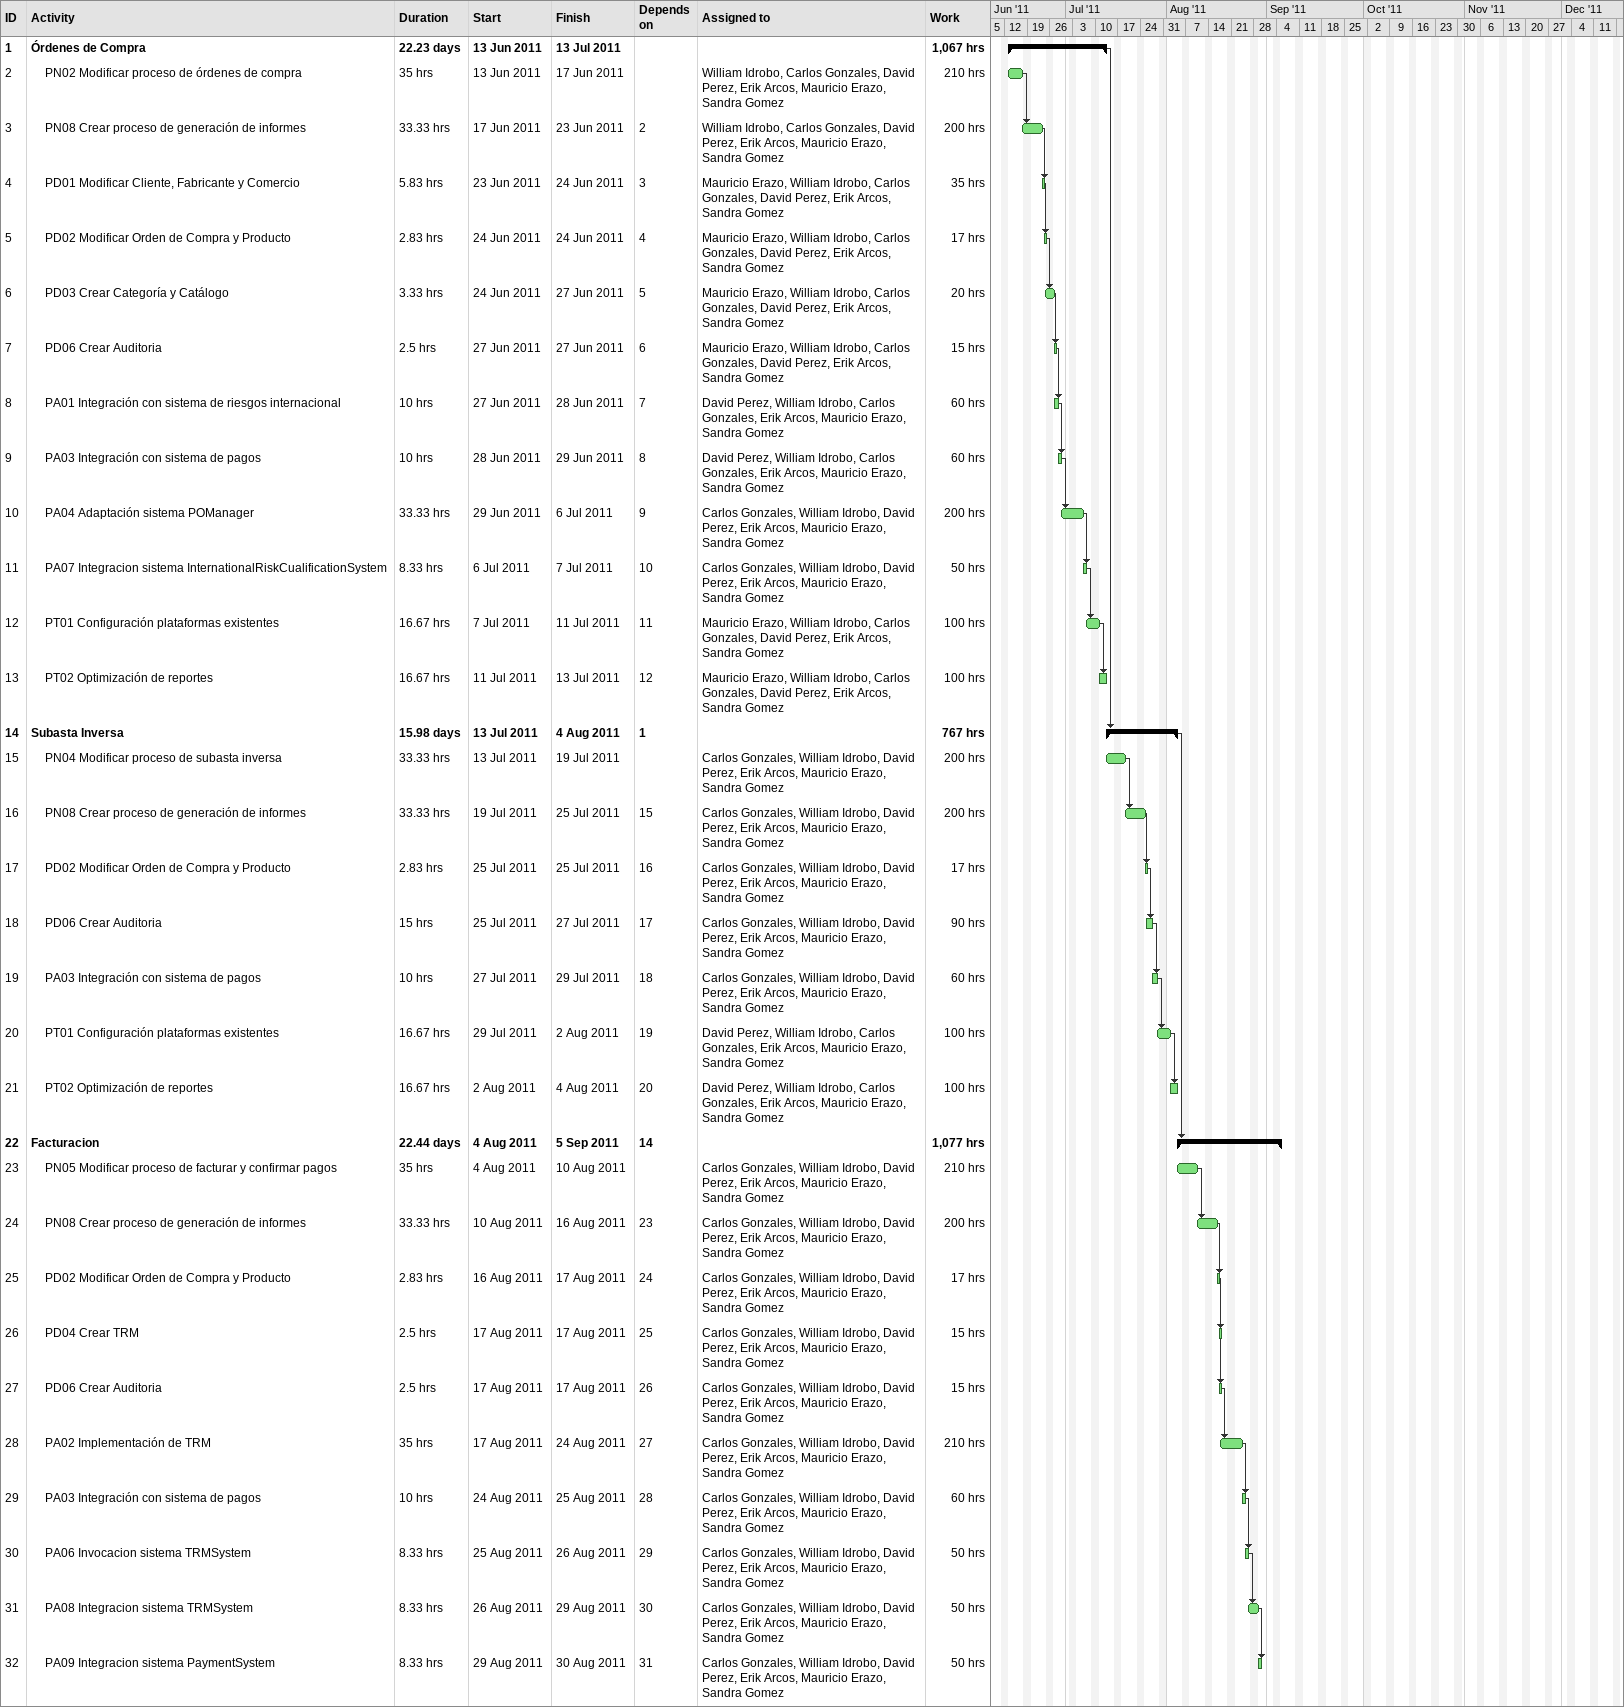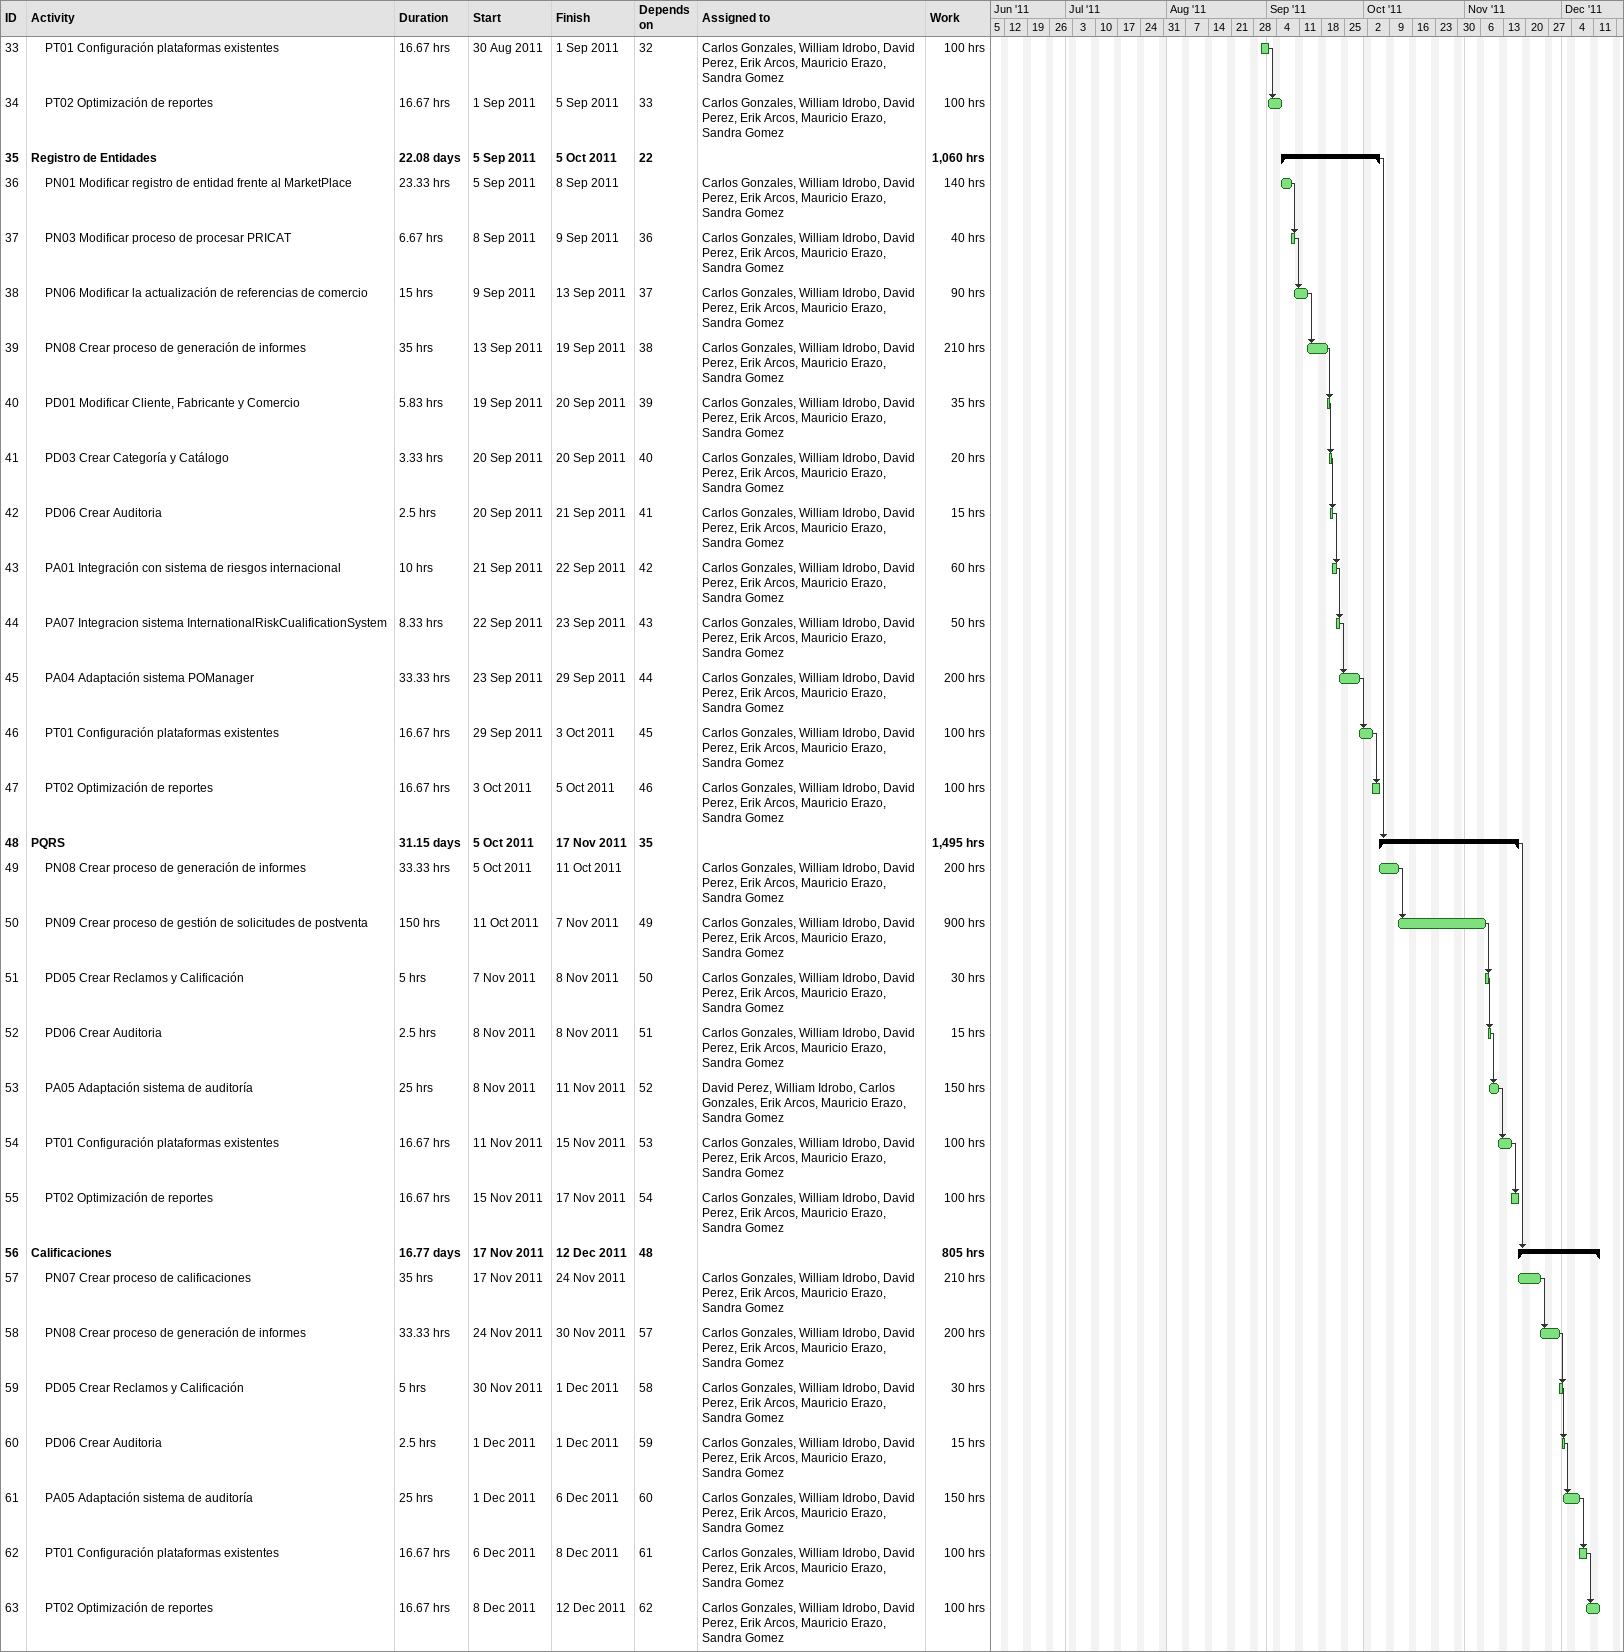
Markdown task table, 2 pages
| ID | Level | Task | Duration | Start | Finish | Predecessors | Resources | Work (h) |
|---|---|---|---|---|---|---|---|---|
| 1 | 1 | **Órdenes de Compra** | 22.23d | 2011-06-13 | 2011-07-13 |  |  | 1067 |
| 2 | 2 | PN02 Modificar proceso de órdenes de compra | 35h | 2011-06-13 | 2011-06-17 |  | William Idrobo, Carlos Gonzales, David Perez, Erik Arcos, Mauricio Erazo, Sandra Gomez | 210 |
| 3 | 2 | PN08 Crear proceso de generación de informes | 33.33h | 2011-06-17 | 2011-06-23 | 2 | William Idrobo, Carlos Gonzales, David Perez, Erik Arcos, Mauricio Erazo, Sandra Gomez | 200 |
| 4 | 2 | PD01 Modificar Cliente, Fabricante y Comercio | 5.83h | 2011-06-23 | 2011-06-24 | 3 | Mauricio Erazo, William Idrobo, Carlos Gonzales, David Perez, Erik Arcos, Sandra Gomez | 35 |
| 5 | 2 | PD02 Modificar Orden de Compra y Producto | 2.83h | 2011-06-24 | 2011-06-24 | 4 | Mauricio Erazo, William Idrobo, Carlos Gonzales, David Perez, Erik Arcos, Sandra Gomez | 17 |
| 6 | 2 | PD03 Crear Categoría y Catálogo | 3.33h | 2011-06-24 | 2011-06-27 | 5 | Mauricio Erazo, William Idrobo, Carlos Gonzales, David Perez, Erik Arcos, Sandra Gomez | 20 |
| 7 | 2 | PD06 Crear Auditoria | 2.5h | 2011-06-27 | 2011-06-27 | 6 | Mauricio Erazo, William Idrobo, Carlos Gonzales, David Perez, Erik Arcos, Sandra Gomez | 15 |
| 8 | 2 | PA01 Integración con sistema de riesgos internacional | 10h | 2011-06-27 | 2011-06-28 | 7 | David Perez, William Idrobo, Carlos Gonzales, Erik Arcos, Mauricio Erazo, Sandra Gomez | 60 |
| 9 | 2 | PA03 Integración con sistema de pagos | 10h | 2011-06-28 | 2011-06-29 | 8 | David Perez, William Idrobo, Carlos Gonzales, Erik Arcos, Mauricio Erazo, Sandra Gomez | 60 |
| 10 | 2 | PA04 Adaptación sistema POManager | 33.33h | 2011-06-29 | 2011-07-06 | 9 | Carlos Gonzales, William Idrobo, David Perez, Erik Arcos, Mauricio Erazo, Sandra Gomez | 200 |
| 11 | 2 | PA07 Integracion sistema InternationalRiskCualificationSystem | 8.33h | 2011-07-06 | 2011-07-07 | 10 | Carlos Gonzales, William Idrobo, David Perez, Erik Arcos, Mauricio Erazo, Sandra Gomez | 50 |
| 12 | 2 | PT01 Configuración plataformas existentes | 16.67h | 2011-07-07 | 2011-07-11 | 11 | Mauricio Erazo, William Idrobo, Carlos Gonzales, David Perez, Erik Arcos, Sandra Gomez | 100 |
| 13 | 2 | PT02 Optimización de reportes | 16.67h | 2011-07-11 | 2011-07-13 | 12 | Mauricio Erazo, William Idrobo, Carlos Gonzales, David Perez, Erik Arcos, Sandra Gomez | 100 |
| 14 | 1 | **Subasta Inversa** | 15.98d | 2011-07-13 | 2011-08-04 | 1 |  | 767 |
| 15 | 2 | PN04 Modificar proceso de subasta inversa | 33.33h | 2011-07-13 | 2011-07-19 |  | Carlos Gonzales, William Idrobo, David Perez, Erik Arcos, Mauricio Erazo, Sandra Gomez | 200 |
| 16 | 2 | PN08 Crear proceso de generación de informes | 33.33h | 2011-07-19 | 2011-07-25 | 15 | Carlos Gonzales, William Idrobo, David Perez, Erik Arcos, Mauricio Erazo, Sandra Gomez | 200 |
| 17 | 2 | PD02 Modificar Orden de Compra y Producto | 2.83h | 2011-07-25 | 2011-07-25 | 16 | Carlos Gonzales, William Idrobo, David Perez, Erik Arcos, Mauricio Erazo, Sandra Gomez | 17 |
| 18 | 2 | PD06 Crear Auditoria | 15h | 2011-07-25 | 2011-07-27 | 17 | Carlos Gonzales, William Idrobo, David Perez, Erik Arcos, Mauricio Erazo, Sandra Gomez | 90 |
| 19 | 2 | PA03 Integración con sistema de pagos | 10h | 2011-07-27 | 2011-07-29 | 18 | Carlos Gonzales, William Idrobo, David Perez, Erik Arcos, Mauricio Erazo, Sandra Gomez | 60 |
| 20 | 2 | PT01 Configuración plataformas existentes | 16.67h | 2011-07-29 | 2011-08-02 | 19 | David Perez, William Idrobo, Carlos Gonzales, Erik Arcos, Mauricio Erazo, Sandra Gomez | 100 |
| 21 | 2 | PT02 Optimización de reportes | 16.67h | 2011-08-02 | 2011-08-04 | 20 | David Perez, William Idrobo, Carlos Gonzales, Erik Arcos, Mauricio Erazo, Sandra Gomez | 100 |
| 22 | 1 | **Facturacion** | 22.44d | 2011-08-04 | 2011-09-05 | 14 |  | 1077 |
| 23 | 2 | PN05 Modificar proceso de facturar y confirmar pagos | 35h | 2011-08-04 | 2011-08-10 |  | Carlos Gonzales, William Idrobo, David Perez, Erik Arcos, Mauricio Erazo, Sandra Gomez | 210 |
| 24 | 2 | PN08 Crear proceso de generación de informes | 33.33h | 2011-08-10 | 2011-08-16 | 23 | Carlos Gonzales, William Idrobo, David Perez, Erik Arcos, Mauricio Erazo, Sandra Gomez | 200 |
| 25 | 2 | PD02 Modificar Orden de Compra y Producto | 2.83h | 2011-08-16 | 2011-08-17 | 24 | Carlos Gonzales, William Idrobo, David Perez, Erik Arcos, Mauricio Erazo, Sandra Gomez | 17 |
| 26 | 2 | PD04 Crear TRM | 2.5h | 2011-08-17 | 2011-08-17 | 25 | Carlos Gonzales, William Idrobo, David Perez, Erik Arcos, Mauricio Erazo, Sandra Gomez | 15 |
| 27 | 2 | PD06 Crear Auditoria | 2.5h | 2011-08-17 | 2011-08-17 | 26 | Carlos Gonzales, William Idrobo, David Perez, Erik Arcos, Mauricio Erazo, Sandra Gomez | 15 |
| 28 | 2 | PA02 Implementación de TRM | 35h | 2011-08-17 | 2011-08-24 | 27 | Carlos Gonzales, William Idrobo, David Perez, Erik Arcos, Mauricio Erazo, Sandra Gomez | 210 |
| 29 | 2 | PA03 Integración con sistema de pagos | 10h | 2011-08-24 | 2011-08-25 | 28 | Carlos Gonzales, William Idrobo, David Perez, Erik Arcos, Mauricio Erazo, Sandra Gomez | 60 |
| 30 | 2 | PA06 Invocacion sistema TRMSystem | 8.33h | 2011-08-25 | 2011-08-26 | 29 | Carlos Gonzales, William Idrobo, David Perez, Erik Arcos, Mauricio Erazo, Sandra Gomez | 50 |
| 31 | 2 | PA08 Integracion sistema TRMSystem | 8.33h | 2011-08-26 | 2011-08-29 | 30 | Carlos Gonzales, William Idrobo, David Perez, Erik Arcos, Mauricio Erazo, Sandra Gomez | 50 |
| 32 | 2 | PA09 Integracion sistema PaymentSystem | 8.33h | 2011-08-29 | 2011-08-30 | 31 | Carlos Gonzales, William Idrobo, David Perez, Erik Arcos, Mauricio Erazo, Sandra Gomez | 50 |
| 33 | 2 | PT01 Configuración plataformas existentes | 16.67h | 2011-08-30 | 2011-09-01 | 32 | Carlos Gonzales, William Idrobo, David Perez, Erik Arcos, Mauricio Erazo, Sandra Gomez | 100 |
| 34 | 2 | PT02 Optimización de reportes | 16.67h | 2011-09-01 | 2011-09-05 | 33 | Carlos Gonzales, William Idrobo, David Perez, Erik Arcos, Mauricio Erazo, Sandra Gomez | 100 |
| 35 | 1 | **Registro de Entidades** | 22.08d | 2011-09-05 | 2011-10-05 | 22 |  | 1060 |
| 36 | 2 | PN01 Modificar registro de entidad frente al MarketPlace | 23.33h | 2011-09-05 | 2011-09-08 |  | Carlos Gonzales, William Idrobo, David Perez, Erik Arcos, Mauricio Erazo, Sandra Gomez | 140 |
| 37 | 2 | PN03 Modificar proceso de procesar PRICAT | 6.67h | 2011-09-08 | 2011-09-09 | 36 | Carlos Gonzales, William Idrobo, David Perez, Erik Arcos, Mauricio Erazo, Sandra Gomez | 40 |
| 38 | 2 | PN06 Modificar la actualización de referencias de comercio | 15h | 2011-09-09 | 2011-09-13 | 37 | Carlos Gonzales, William Idrobo, David Perez, Erik Arcos, Mauricio Erazo, Sandra Gomez | 90 |
| 39 | 2 | PN08 Crear proceso de generación de informes | 35h | 2011-09-13 | 2011-09-19 | 38 | Carlos Gonzales, William Idrobo, David Perez, Erik Arcos, Mauricio Erazo, Sandra Gomez | 210 |
| 40 | 2 | PD01 Modificar Cliente, Fabricante y Comercio | 5.83h | 2011-09-19 | 2011-09-20 | 39 | Carlos Gonzales, William Idrobo, David Perez, Erik Arcos, Mauricio Erazo, Sandra Gomez | 35 |
| 41 | 2 | PD03 Crear Categoría y Catálogo | 3.33h | 2011-09-20 | 2011-09-20 | 40 | Carlos Gonzales, William Idrobo, David Perez, Erik Arcos, Mauricio Erazo, Sandra Gomez | 20 |
| 42 | 2 | PD06 Crear Auditoria | 2.5h | 2011-09-20 | 2011-09-21 | 41 | Carlos Gonzales, William Idrobo, David Perez, Erik Arcos, Mauricio Erazo, Sandra Gomez | 15 |
| 43 | 2 | PA01 Integración con sistema de riesgos internacional | 10h | 2011-09-21 | 2011-09-22 | 42 | Carlos Gonzales, William Idrobo, David Perez, Erik Arcos, Mauricio Erazo, Sandra Gomez | 60 |
| 44 | 2 | PA07 Integracion sistema InternationalRiskCualificationSystem | 8.33h | 2011-09-22 | 2011-09-23 | 43 | Carlos Gonzales, William Idrobo, David Perez, Erik Arcos, Mauricio Erazo, Sandra Gomez | 50 |
| 45 | 2 | PA04 Adaptación sistema POManager | 33.33h | 2011-09-23 | 2011-09-29 | 44 | Carlos Gonzales, William Idrobo, David Perez, Erik Arcos, Mauricio Erazo, Sandra Gomez | 200 |
| 46 | 2 | PT01 Configuración plataformas existentes | 16.67h | 2011-09-29 | 2011-10-03 | 45 | Carlos Gonzales, William Idrobo, David Perez, Erik Arcos, Mauricio Erazo, Sandra Gomez | 100 |
| 47 | 2 | PT02 Optimización de reportes | 16.67h | 2011-10-03 | 2011-10-05 | 46 | Carlos Gonzales, William Idrobo, David Perez, Erik Arcos, Mauricio Erazo, Sandra Gomez | 100 |
| 48 | 1 | **PQRS** | 31.15d | 2011-10-05 | 2011-11-17 | 35 |  | 1495 |
| 49 | 2 | PN08 Crear proceso de generación de informes | 33.33h | 2011-10-05 | 2011-10-11 |  | Carlos Gonzales, William Idrobo, David Perez, Erik Arcos, Mauricio Erazo, Sandra Gomez | 200 |
| 50 | 2 | PN09 Crear proceso de gestión de solicitudes de postventa | 150h | 2011-10-11 | 2011-11-07 | 49 | Carlos Gonzales, William Idrobo, David Perez, Erik Arcos, Mauricio Erazo, Sandra Gomez | 900 |
| 51 | 2 | PD05 Crear Reclamos y Calificación | 5h | 2011-11-07 | 2011-11-08 | 50 | Carlos Gonzales, William Idrobo, David Perez, Erik Arcos, Mauricio Erazo, Sandra Gomez | 30 |
| 52 | 2 | PD06 Crear Auditoria | 2.5h | 2011-11-08 | 2011-11-08 | 51 | Carlos Gonzales, William Idrobo, David Perez, Erik Arcos, Mauricio Erazo, Sandra Gomez | 15 |
| 53 | 2 | PA05 Adaptación sistema de auditoría | 25h | 2011-11-08 | 2011-11-11 | 52 | David Perez, William Idrobo, Carlos Gonzales, Erik Arcos, Mauricio Erazo, Sandra Gomez | 150 |
| 54 | 2 | PT01 Configuración plataformas existentes | 16.67h | 2011-11-11 | 2011-11-15 | 53 | Carlos Gonzales, William Idrobo, David Perez, Erik Arcos, Mauricio Erazo, Sandra Gomez | 100 |
| 55 | 2 | PT02 Optimización de reportes | 16.67h | 2011-11-15 | 2011-11-17 | 54 | Carlos Gonzales, William Idrobo, David Perez, Erik Arcos, Mauricio Erazo, Sandra Gomez | 100 |
| 56 | 1 | **Calificaciones** | 16.77d | 2011-11-17 | 2011-12-12 | 48 |  | 805 |
| 57 | 2 | PN07 Crear proceso de calificaciones | 35h | 2011-11-17 | 2011-11-24 |  | Carlos Gonzales, William Idrobo, David Perez, Erik Arcos, Mauricio Erazo, Sandra Gomez | 210 |
| 58 | 2 | PN08 Crear proceso de generación de informes | 33.33h | 2011-11-24 | 2011-11-30 | 57 | Carlos Gonzales, William Idrobo, David Perez, Erik Arcos, Mauricio Erazo, Sandra Gomez | 200 |
| 59 | 2 | PD05 Crear Reclamos y Calificación | 5h | 2011-11-30 | 2011-12-01 | 58 | Carlos Gonzales, William Idrobo, David Perez, Erik Arcos, Mauricio Erazo, Sandra Gomez | 30 |
| 60 | 2 | PD06 Crear Auditoria | 2.5h | 2011-12-01 | 2011-12-01 | 59 | Carlos Gonzales, William Idrobo, David Perez, Erik Arcos, Mauricio Erazo, Sandra Gomez | 15 |
| 61 | 2 | PA05 Adaptación sistema de auditoría | 25h | 2011-12-01 | 2011-12-06 | 60 | Carlos Gonzales, William Idrobo, David Perez, Erik Arcos, Mauricio Erazo, Sandra Gomez | 150 |
| 62 | 2 | PT01 Configuración plataformas existentes | 16.67h | 2011-12-06 | 2011-12-08 | 61 | Carlos Gonzales, William Idrobo, David Perez, Erik Arcos, Mauricio Erazo, Sandra Gomez | 100 |
| 63 | 2 | PT02 Optimización de reportes | 16.67h | 2011-12-08 | 2011-12-12 | 62 | Carlos Gonzales, William Idrobo, David Perez, Erik Arcos, Mauricio Erazo, Sandra Gomez | 100 |
